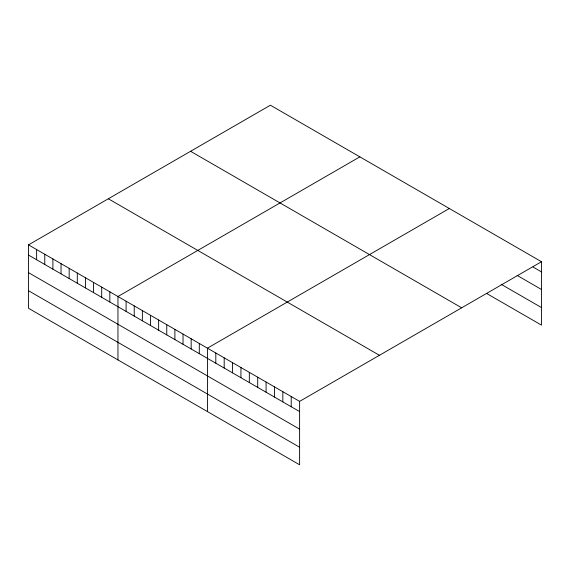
<?xml version="1.0" encoding="UTF-8"?>
<svg xmlns="http://www.w3.org/2000/svg" width="570" height="570" viewBox="0 0 570 570"><rect width="100%" height="100%" fill="white"/><g stroke="black" fill="none" stroke-linecap="round" stroke-linejoin="round"><path stroke-width="0.85" d="M28.5 244.865L299.606 401.38L299.606 464.792L28.5 308.277L28.5 244.865L270.394 105.208L541.5 261.723L541.5 325.135L486.652 293.472M359.862 156.857L117.962 296.514L117.962 359.927M449.324 208.506L207.43 348.163L207.43 411.576M299.606 401.38L541.5 261.723M533.121 267.081L541.5 271.918M517.125 275.41L541.5 289.482M501.123 284.266L541.5 307.579M190.572 151.292L461.672 307.814M108.328 198.773L379.428 355.295M28.5 255.061L299.606 411.583M28.5 272.624L299.606 429.139M28.5 290.714L299.606 447.236M291.22 396.542L291.22 406.745M282.841 391.704L282.841 401.907M274.462 386.866L274.462 397.069M266.083 382.028L266.083 392.231M257.704 377.19L257.704 387.393M249.325 372.353L249.325 382.555M240.946 367.515L240.946 377.718M232.567 362.677L232.567 372.88M224.188 357.839L224.188 368.042M215.809 353.001L215.809 363.204M199.293 343.468L199.293 353.671M191.164 338.772L191.164 348.968M183.027 334.077L183.027 344.273M174.897 329.382L174.897 339.578M166.761 324.686L166.761 334.882M158.631 319.991L158.631 330.187M150.494 315.296L150.494 325.491M142.365 310.6L142.365 320.796M134.228 305.905L134.228 316.101M126.098 301.209L126.098 311.405M109.832 291.819L109.832 302.014M101.695 287.123L101.695 297.319M93.566 282.428L93.566 292.624M85.429 277.733L85.429 287.928M77.299 273.037L77.299 283.233M69.162 268.342L69.162 278.538M61.033 263.646L61.033 273.842M52.896 258.951L52.896 269.147M44.766 254.256L44.766 264.452M36.63 249.56L36.63 259.756"/></g></svg>
